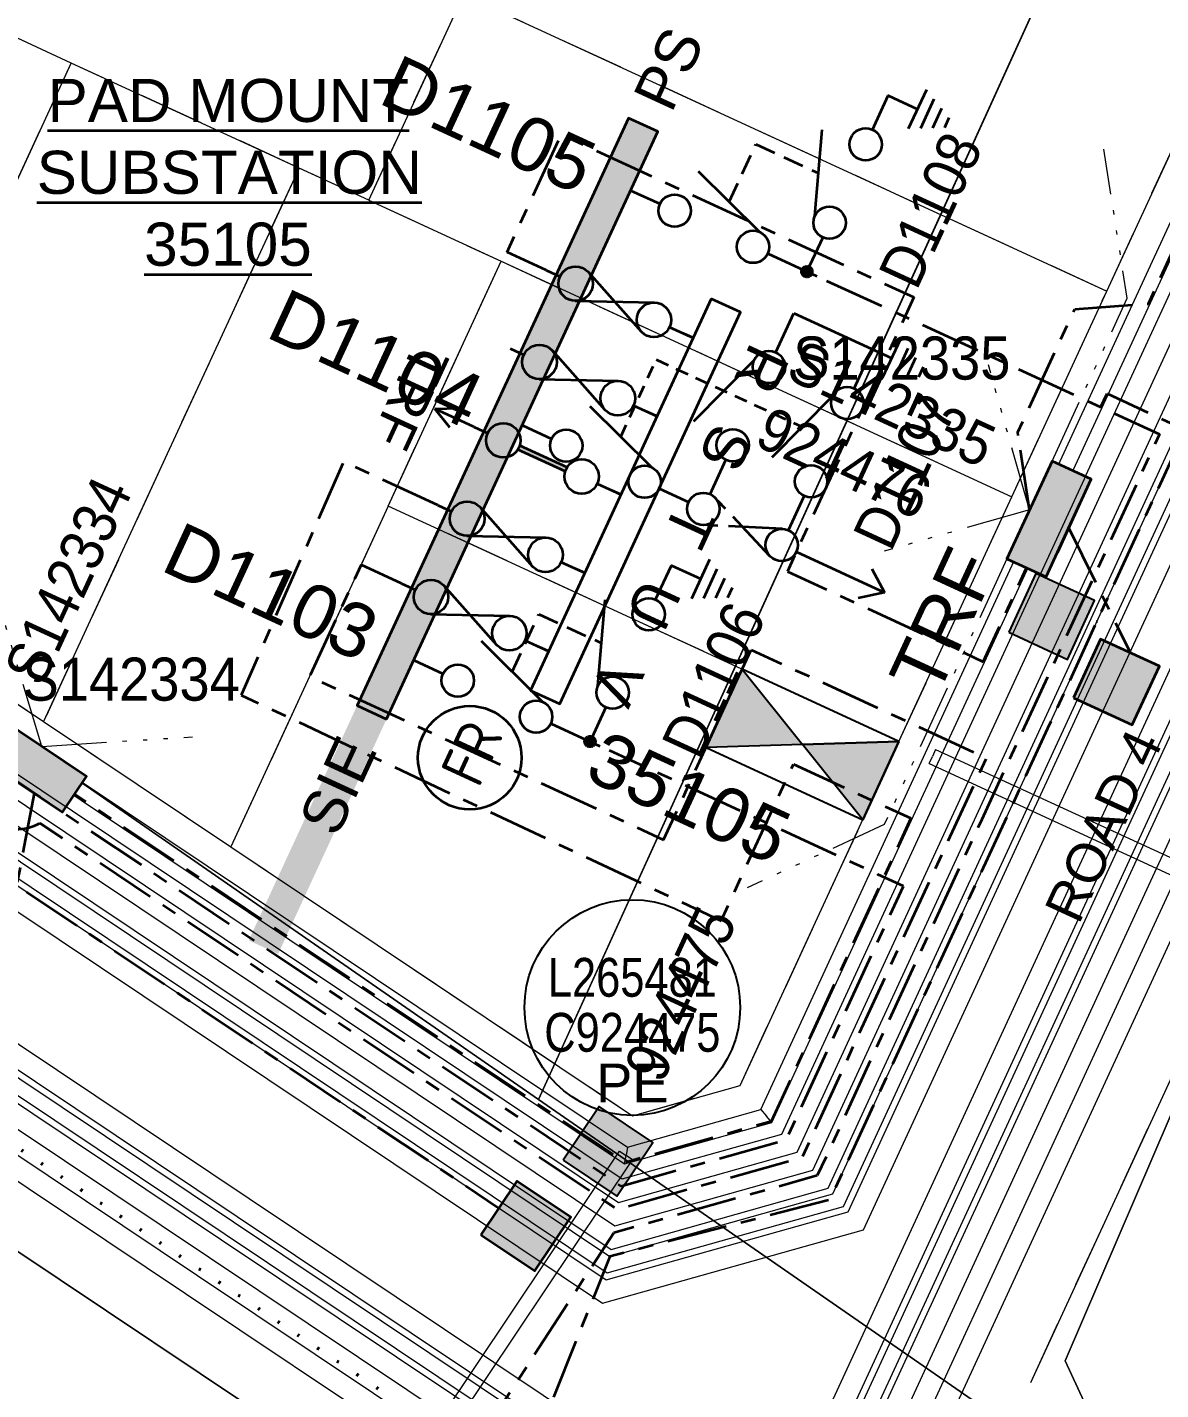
# Model space of a CAD drawing. Header units: metres. Extents: x 0 to 307451, y 0 to 6277344.
# Drawn here: x 305595.9 to 305648.4, y 6275012 to 6275075.2 of the extents above; entities that cross this region are included whole.
import ezdxf
from ezdxf import colors
from ezdxf.entities.mleader import LeaderData, LeaderLine
from ezdxf.enums import TextEntityAlignment as Align
from ezdxf.math import Vec2, Vec3

# ---------------------------------------------------------------- set-up
doc = ezdxf.new("R2010")
doc.units = ezdxf.units.M
for name, pattern in [('Cable Exist UG', [7, 4, -1, 1, -1]), ('Cable Remove', [1, 0, -1]), ('CENTERX2', [4, 2.5, -0.5, 0.5, -0.5]), ('Dash', [5, 3, -2]), ('DASHED', [19.05, 12.7, -6.35]), ('PHANTOMX2', [6.6, 3, -0.75, 0.2, -0.75, 0.2, -0.75, 0.2, -0.75])]:
    doc.linetypes.add(name, pattern=pattern)
doc.layers.get('0').update_dxf_attribs({"color": 6})
for name, color, linetype, lineweight in [('_User Miscellaneous1', 30, 'Continuous', 13), ('_User Miscellaneous2', 31, 'Continuous', 13), ('_User_HV_Exist', 1, 'Continuous', 35), ('_User_LV_Exist', 5, 'Continuous', 35), ('_User_SL_Exist', 4, 'Continuous', 35), ('Cadastre Developer_SP_NEW', 92, 'Continuous', 15), ('Cadastre Land Parcels_SP_EXT', 118, 'Continuous', 15), ('Cadastre Roads_SP_EXT', 218, 'Continuous', 15)]:
    doc.layers.add(name, color=color, linetype=linetype, lineweight=lineweight)
doc.layers.add('_User Miscellaneous10', color=252, linetype='Continuous', lineweight=13, plot=False, transparency=0.75)
for name, color, linetype in [('Equip_SP_SL_EXT', 7, 'Continuous'), ('Equip_SP_SL_NEW', 2, 'Continuous'), ('Notes_SL_MISC', 4, 'Continuous'), ('Sub_SP_EXT', 7, 'Continuous'), ('SupportsUG_SP_LV_EXT', 7, 'Continuous')]:
    doc.layers.add(name, color=color, linetype=linetype)
doc.styles.add('ARIAL', font='arial.ttf', dxfattribs={"height": 2})
doc.styles.add('iecISOCP', font='isocp.shx')
doc.styles.add('ieISOCP', font='arial.ttf', dxfattribs={"height": 1.5})
doc.styles.get("Standard").update_dxf_attribs({"font": 'arial.ttf'})
doc.styles.add('SWG_LABEL', font='arial.ttf')
doc.styles.add('SWITCH_LABEL', font='arial.ttf', dxfattribs={"height": 2})
doc.linetypes.add('IE Trench HV', pattern='A,4,-0.4,["/",Standard,S=2,R=0,X=0.25,Y=-1],-1.6', length=6)

# ---------------------------------------------------------------- blocks, each defined once
blk = doc.blocks.new('*U231')
at = {"width": 0.9}
blk.add_attdef('ASSET_NUM', text='', height=2, dxfattribs=at).set_placement((4, 2), align=Align.MIDDLE_LEFT)
for tag, p, flags in [('SUBURB', (-2, 0), 1), ('STREETNAME', (-1.8, 0), 9), ('PARENT', (-1.6, 0), 9), ('NOTES', (-1.4, 0), 9), ('LOCATION', (-1.2, 0), 9), ('LEGEND', (-1, 0), 9), ('USAGE', (-0.8, 0), 9), ('SUPPORT_TYPE', (-0.6, 0), 9), ('STATE', (-0.4, 0), 9), ('OWNED_BY', (-0.2, 0), 9)]:
    blk.add_attdef(tag, p, '', height=0.2, rotation=270, dxfattribs=dict(flags=flags))
blk.add_wipeout([(1, 2.5), (1, -2.5), (-1, -2.5), (-1, 2.5)])
at = {"layer": 'SupportsUG_SP_LV_EXT'}
h = blk.add_hatch(color=256, dxfattribs=at)
h.dxf.hatch_style = 1
h.paths.add_polyline_path([(-1, 2.5), (-1, -1.25), (-1, 1.25), (-1, -2.5), (1, -2.5), (1, 2.5)])
blk.add_lwpolyline([(-1, 2.5), (-1, -1.25), (-1, 1.25), (-1, -2.5), (1, -2.5), (1, 2.5)], close=True)
blk = doc.blocks.new('*U225')
at = {"width": 0.9}
blk.add_attdef('ASSET_NUM', text='', height=2, dxfattribs=at).set_placement((4, 2), align=Align.MIDDLE_LEFT)
for tag, p, flags in [('SUBURB', (-2, 0), 1), ('STREETNAME', (-1.8, 0), 9), ('PARENT', (-1.6, 0), 9), ('NOTES', (-1.4, 0), 9), ('LOCATION', (-1.2, 0), 9), ('LEGEND', (-1, 0), 9), ('USAGE', (-0.8, 0), 9), ('SUPPORT_TYPE', (-0.6, 0), 9), ('STATE', (-0.4, 0), 9), ('OWNED_BY', (-0.2, 0), 9)]:
    blk.add_attdef(tag, p, '', height=0.2, rotation=270, dxfattribs=dict(flags=flags))
blk.add_wipeout([(2.312, -1.381), (-2.626, -0.595), (-2.312, 1.381), (2.626, 0.595)])
at = {"layer": 'SupportsUG_SP_LV_EXT'}
h = blk.add_hatch(color=256, dxfattribs=at)
h.dxf.hatch_style = 1
h.paths.add_polyline_path([(2.626, 0.595), (-1.077, 1.184), (1.392, 0.791), (-2.312, 1.381), (-2.626, -0.595), (2.312, -1.381)])
blk.add_lwpolyline([(2.626, 0.595), (-1.077, 1.184), (1.392, 0.791), (-2.312, 1.381), (-2.626, -0.595), (2.312, -1.381)], close=True)
blk = doc.blocks.new('*U239')
at = {"layer": 'Equip_SP_SL_EXT'}
h = blk.add_hatch(color=256, dxfattribs=at)
h.dxf.hatch_style = 1
h.paths.add_polyline_path([(-1.5, 1.5), (-1.5, -1.5), (1.5, -1.5), (1.5, 1.5)])
blk.add_lwpolyline([(-1.5, 1.5), (-1.5, -1.5), (1.5, -1.5), (1.5, 1.5)], close=True)
at = {"width": 0.9, "flags": 8}
blk.add_attdef('ASSET_NUM', text='', height=2, dxfattribs=at).set_placement((4, 2), align=Align.MIDDLE_LEFT)
at = {"flags": 1}
blk.add_attdef('Z', (-2.351, -1.813), '', height=0.2, rotation=270, dxfattribs=at)
at = {"flags": 9}
for tag, p in [('NOTES', (-2, -1.813)), ('SUBURB', (-1.8, -1.813)), ('STREETNAME', (-1.6, -1.813)), ('LOCATION', (-1.4, -1.813)), ('LEGEND', (-1.2, -1.813)), ('USAGE', (-1, -1.813)), ('STATE', (-0.8, -1.813)), ('OWNED_BY', (-0.6, -1.813)), ('COLUMN_TYPE', (-0.4, -1.813)), ('STREET_CODE', (-0.2, -1.813)), ('STRUCTURE_PLANT_NUMBER', (0.031, -1.813))]:
    blk.add_attdef(tag, text='', height=0.2, rotation=270, dxfattribs=at).set_placement(p, align=Align.MIDDLE_LEFT)
blk = doc.blocks.new('*U235')
at = {"layer": 'Equip_SP_SL_EXT'}
h = blk.add_hatch(color=256, dxfattribs=at)
h.dxf.hatch_style = 1
h.paths.add_polyline_path([(-1.246, 1.717), (-1.717, -1.246), (1.246, -1.717), (1.717, 1.246)])
blk.add_lwpolyline([(-1.246, 1.717), (-1.717, -1.246), (1.246, -1.717), (1.717, 1.246)], close=True)
at = {"width": 0.9, "flags": 8}
blk.add_attdef('ASSET_NUM', text='', height=2, dxfattribs=at).set_placement((4, 2), align=Align.MIDDLE_LEFT)
at = {"flags": 1}
blk.add_attdef('Z', (-2.351, -1.813), '', height=0.2, rotation=270, dxfattribs=at)
at = {"flags": 9}
for tag, p in [('NOTES', (-2, -1.813)), ('SUBURB', (-1.8, -1.813)), ('STREETNAME', (-1.6, -1.813)), ('LOCATION', (-1.4, -1.813)), ('LEGEND', (-1.2, -1.813)), ('USAGE', (-1, -1.813)), ('STATE', (-0.8, -1.813)), ('OWNED_BY', (-0.6, -1.813)), ('COLUMN_TYPE', (-0.4, -1.813)), ('STREET_CODE', (-0.2, -1.813)), ('STRUCTURE_PLANT_NUMBER', (0.031, -1.813))]:
    blk.add_attdef(tag, text='', height=0.2, rotation=270, dxfattribs=at).set_placement(p, align=Align.MIDDLE_LEFT)
blk = doc.blocks.new('SUB_PADMOUNT_EXT')
at = {"ltscale": 10}
h = blk.add_hatch(color=256, dxfattribs=at)
h.dxf.hatch_style = 1
h.paths.add_polyline_path([(4, -2), (0, 0), (4, 2)])
h.paths.add_polyline_path([(-4, -2), (-4, 2), (0, 0)])
blk.add_line((4, 2), (-4, -2))
blk.add_lwpolyline([(-4, -2), (4, -2), (4, 2), (-4, 2)], close=True)
at = {"ltscale": 10, "flags": 128}
for points in [[(-4, -2), (-4, 2), (0, 0)], [(4, -2), (0, 0), (4, 2)]]:
    blk.add_lwpolyline(points, close=True, dxfattribs=at)
at = {"flags": 8}
blk.add_attdef('ASSET_NUM', text='', height=2.5, dxfattribs=at).set_placement((0, 5), align=Align.MIDDLE_CENTER)
for tag, flags, p in [('STREET_CODE', 9, (1.5, 0)), ('OPERATING_VOLTAGE', 9, (1.5, -0.4)), ('ORIENTATION', 9, (1.5, -0.6)), ('NO_PHASES', 9, (1.5, -0.2)), ('OWNED_BY', 9, (1.5, -0.8)), ('OPERATED_BY', 9, (1.5, -1)), ('MAINTAINED_BY', 9, (1.5, -1.2)), ('SECONDARY_VOLTAGE', 9, (1.5, -1.6)), ('STATE', 9, (1.5, -1.8)), ('CONSTRUCTED_VOLTAGE', 9, (1.5, -1.4)), ('SUBSTATION_TYPE', 9, (1.5, -2.2)), ('USAGE', 9, (1.5, -2.4)), ('PARENT', 9, (1.5, -2)), ('LEGEND', 9, (1.5, -2.6)), ('SUBURB', 9, (1.5, -2.8)), ('STREETNAME', 9, (1.5, -3)), ('LOCATION', 9, (1.5, -3.2)), ('Z', 1, (1.5, -3.6)), ('NOTES', 9, (1.5, -3.4))]:
    blk.add_attdef(tag, text='', height=0.2, dxfattribs=dict(flags=flags)).set_placement(p, align=Align.MIDDLE_LEFT)
blk = doc.blocks.new('SWG_FUSE_NEW')
at = {"linetype": 'CENTERX2'}
for p, q in [((1.031, 0.695), (4.469, -0.695)), ((1.031, -0.695), (4.469, 0.695))]:
    blk.add_line(p, q, dxfattribs=at)
for centre in [(0.75, 0), (4.75, 0)]:
    blk.add_circle(centre, 0.75)
blk = doc.blocks.new('*U257')
at = {"layer": '_User_HV_Exist', "linetype": 'Dash', "ltscale": 0.2}
for p, q in [((4.371, 1.434), (4.371, 5.371)), ((4.371, 5.371), (11.75, 5.371))]:
    blk.add_line(p, q, dxfattribs=at)
at = {"layer": '_User_HV_Exist'}
for p, q in [((6.25, 0.75), (2.491, 2.118)), ((17.5, 0.75), (18.5, 0)), ((0, 0), (1.5, 0)), ((7, 0), (8.5, 0)), ((14, 0), (18.5, 0)), ((18.5, 0), (17.5, -0.75))]:
    blk.add_line(p, q, dxfattribs=at)
for centre in [(2.25, 0), (6.25, 0)]:
    blk.add_circle(centre, 0.75, dxfattribs=at)
at = {"layer": '_User_HV_Exist', "linetype": 'CENTERX2', "rotation": 180}
blk.add_blockref('SWG_FUSE_NEW', (14, 0), dxfattribs=at)
at = {"layer": '_User_HV_Exist'}
blk.add_text('TRF', height=2.5, rotation=89.98256, dxfattribs=at).set_placement((21.515, -0.055), align=Align.MIDDLE_CENTER)
blk = doc.blocks.new('FAULT_INDIC_SE')
blk.add_circle((0, 0), 2.4)
at = {"insert": (-1.152, 1.002), "char_height": 2, "width": 2.70423, "attachment_point": 1, "style": 'iecISOCP'}
blk.add_mtext('FR', dxfattribs=at)
blk = doc.blocks.new('SWG_SIE_TRS_ES_NEW_1')
for p, q in [((7.25, 4.75), (3.491, 6.118)), ((8, 4), (10, 4)), ((10, 4), (10, -1)), ((7.25, 0.75), (3.491, 2.118)), ((8, 0), (10, 0)), ((9, -1), (11, -1)), ((9.25, -1.5), (10.75, -1.5)), ((9.5, -2), (10.5, -2)), ((9.75, -2.5), (10.25, -2.5))]:
    blk.add_line(p, q)
at = {"linetype": 'CENTERX2'}
for p, q in [((0.75, 4), (2.5, 4)), ((0.75, 0), (2.5, 0))]:
    blk.add_line(p, q, dxfattribs=at)
for centre in [(3.25, 4), (7.25, 4), (3.25, 0), (7.25, 0)]:
    blk.add_circle(centre, 0.75)
at = {"flags": 1}
blk.add_attdef('Z', (7.141, 3.512), '', height=0.2, dxfattribs=at)
at = {"style": 'SWITCH_LABEL', "flags": 9}
blk.add_attdef('STREET_CODE', text='', height=0.2, dxfattribs=at).set_placement((7.141, 3.312), align=Align.MIDDLE_LEFT)
at = {"flags": 9}
for tag, p in [('ORIENTATION', (7.141, 3.112)), ('SUBURB', (7.141, 2.512)), ('USAGE', (7.141, 2.712)), ('PARENT', (7.141, 2.912)), ('STREETNAME', (7.141, 2.312)), ('LOCATION', (7.141, 2.112)), ('NOTES', (7.141, 1.912)), ('OPERATED_BY', (7.128, 1.466)), ('OWNED_BY', (7.135, 1.689)), ('MAINTAINED_BY', (7.127, 1.259))]:
    blk.add_attdef(tag, text='', height=0.2, dxfattribs=at).set_placement(p, align=Align.MIDDLE_LEFT)
at = {"style": 'SWG_LABEL', "width": 0.9, "flags": 8}
blk.add_attdef('ASSET_NUM', text='', height=2, dxfattribs=at).set_placement((6.5, -3.75), align=Align.MIDDLE_CENTER)
blk = doc.blocks.new('SWG_SIE_ES_NEW')
for p, q in [((2.5, 0.75), (6.259, 2.118)), ((8, -1.5), (10, -1.5)), ((8.25, -2), (9.75, -2)), ((8.5, -2.5), (9.5, -2.5)), ((8.75, -3), (9.25, -3))]:
    blk.add_line(p, q)
blk.add_lwpolyline([(1.75, 0), (0, 0)])
at = {"flags": 128}
blk.add_lwpolyline([(7.25, 0), (9, 0), (9, -1.5)], dxfattribs=at)
for centre in [(2.5, 0), (6.5, 0)]:
    blk.add_circle(centre, 0.75)
at = {"flags": 1}
blk.add_attdef('Z', (0.121, -0.013), '', height=0.2, dxfattribs=at)
at = {"style": 'SWITCH_LABEL', "flags": 9}
blk.add_attdef('STREET_CODE', text='', height=0.2, dxfattribs=at).set_placement((0.121, -0.213), align=Align.MIDDLE_LEFT)
at = {"flags": 9}
for tag, p in [('ORIENTATION', (0.121, -0.413)), ('PARENT', (0.121, -0.613)), ('SUBURB', (0.121, -1.013)), ('STREETNAME', (0.121, -1.213)), ('USAGE', (0.121, -0.813)), ('OWNED_BY', (0.11, -1.824)), ('LOCATION', (0.121, -1.413)), ('NOTES', (0.121, -1.613)), ('OPERATED_BY', (0.103, -2.047)), ('MAINTAINED_BY', (0.102, -2.253))]:
    blk.add_attdef(tag, text='', height=0.2, dxfattribs=at).set_placement(p, align=Align.MIDDLE_LEFT)
at = {"style": 'ARIAL', "width": 0.9, "flags": 8}
blk.add_attdef('ASSET_NUM', text='', height=2, dxfattribs=at).set_placement((5.75, -4.5), align=Align.MIDDLE_CENTER)
blk = doc.blocks.new('SWG_SIE_SU_NEW')
at = {"linetype": 'CENTERX2'}
h = blk.add_hatch(color=256, dxfattribs=at)
h.dxf.hatch_style = 1
edge = h.paths.add_edge_path()
edge.add_arc((9, 0), 0.25, 0, 360)
at = {"linetype": 'Continuous'}
blk.add_line((6.25, 0.75), (2.491, 2.118), dxfattribs=at)
at = {"linetype": 'CENTERX2'}
for p, q in [((0, 0), (1.5, 0)), ((7, 0), (10, 0))]:
    blk.add_line(p, q, dxfattribs=at)
at = {"linetype": 'DASHED', "ltscale": 0.075}
blk.add_lwpolyline([(4.371, 1.434), (4.371, 4.371), (7.566, 4.371)], dxfattribs=at)
for centre in [(2.25, 0), (6.25, 0)]:
    blk.add_circle(centre, 0.75)
at = {"linetype": 'CENTERX2'}
blk.add_circle((9, 0), 0.25, dxfattribs=at)
at = {"flags": 8}
blk.add_attdef('ASSET_NUM', text='', height=2, rotation=180, dxfattribs=at).set_placement((-3, 0.012), align=Align.MIDDLE_LEFT)
at = {"flags": 1}
blk.add_attdef('Z', (0, 0), '', height=0.2, dxfattribs=at)
at = {"style": 'SWITCH_LABEL', "flags": 9}
blk.add_attdef('STREET_CODE', text='', height=0.2, dxfattribs=at).set_placement((0, 0), align=Align.MIDDLE_LEFT)
at = {"flags": 9}
for tag, p in [('ORIENTATION', (0, -0.2)), ('USAGE', (0, -0.6)), ('PARENT', (0, -0.4)), ('SUBURB', (0, -0.8)), ('STREETNAME', (0, -1)), ('LOCATION', (0, -1.2)), ('OPERATED_BY', (-0.009, -1.841)), ('OWNED_BY', (-0.003, -1.619)), ('NOTES', (0, -1.4)), ('MAINTAINED_BY', (-0.011, -2.048))]:
    blk.add_attdef(tag, text='', height=0.2, dxfattribs=at).set_placement(p, align=Align.MIDDLE_LEFT)
blk = doc.blocks.new('*U274')
at = {"layer": '_User_LV_Exist'}
blk.add_line((7.5, 0), (6.8, 0), dxfattribs=at)
at = {"layer": '_User_LV_Exist', "flags": 128}
for points in [[(5.68, -0.733), (2.317, 0.735)], [(5.68, 0.733), (2.317, -0.735)]]:
    blk.add_lwpolyline(points, dxfattribs=at)
at = {"layer": '_User_LV_Exist'}
blk.add_lwpolyline([(1.2, 0), (0, 0)], dxfattribs=at)
for centre in [(2, 0), (6, 0)]:
    blk.add_circle(centre, 0.8, dxfattribs=at)
blk = doc.blocks.new('*U272')
at = {"layer": '_User_LV_Exist'}
h = blk.add_hatch(color=256, dxfattribs=at)
h.dxf.hatch_style = 1
h.set_gradient(color1=(0, 0, 255), color2=(0, 0, 255), tint=1)
h.paths.add_polyline_path([(5.206, -0.1, -0.031342), (5.2, 0, -0.031342), (5.206, 0.1), (2.794, 0.1, -0.031342), (2.8, 0, -0.031342), (2.794, -0.1)])
for p, q in [((2.775, 0.1), (5.225, 0.1)), ((7.5, 0), (6.8, 0)), ((7.5, 0), (9.5, 0)), ((8.5, 0.5), (9.5, 0)), ((9.5, 0), (8.5, -0.5)), ((2.775, -0.1), (5.225, -0.1))]:
    blk.add_line(p, q, dxfattribs=at)
blk.add_lwpolyline([(1.2, 0), (0, 0)], dxfattribs=at)
for centre in [(2, 0), (6, 0)]:
    blk.add_circle(centre, 0.8, dxfattribs=at)
at = {"layer": '_User_LV_Exist', "insert": (10.75, 0), "char_height": 1.8, "attachment_point": 5, "rotation": 90}
blk.add_mtext('TRF', dxfattribs=at)
blk = doc.blocks.new('*U275')
at = {"layer": '_User_LV_Exist'}
for p, q in [((2, 0), (2, -0.5)), ((6, 0), (6, -0.5)), ((10, 0), (10, -0.5)), ((14, 0), (14, -0.5)), ((18, 0), (18, -0.5))]:
    blk.add_line(p, q, dxfattribs=at)
blk.add_lwpolyline([(0, 0), (20, 0), (20, 1.5), (0, 1.5)], close=True, dxfattribs=at)
at = {"layer": '_User_LV_Exist', "rotation": 270}
for name, p in [('*U274', (2, 0)), ('*U274', (6, 0)), ('*U272', (10, 0)), ('*U274', (14, 0)), ('*U274', (18, 0))]:
    blk.add_blockref(name, p, dxfattribs=at)
at = {"layer": '_User_LV_Exist', "char_height": 2, "attachment_point": 5, "style": 'ARIAL'}
for s, insert in [('R', (2, 3.5)), ('S', (6, 3.5)), ('T', (10, 3.5)), ('U', (14, 3.5)), ('V', (18, 3.5))]:
    blk.add_mtext(s, dxfattribs=dict(at, insert=insert))
blk = doc.blocks.new('*U200')
at = {"ltscale": 0.1}
blk.add_circle((0, 0), 5, dxfattribs=at)
at = {"insert": (0, -2.6), "char_height": 1.8, "attachment_point": 2}
blk.add_mtext('PE', dxfattribs=at)
at = {"width": 0.8}
blk.add_attdef('SNUMBER', text='', height=1.8, dxfattribs=at).set_placement((0, 0.5), align=Align.CENTER)
at = {"flags": 1}
blk.add_attdef('Z', (0, 0), '', height=0.2, dxfattribs=at)
at = {"width": 0.8}
blk.add_attdef('CNUMBER', text='', height=1.8, dxfattribs=at).set_placement((0, -0.25), align=Align.TOP_CENTER)

msp = doc.modelspace()

# ---------------------------------------------------------------- hatches: boundary and pattern name
at = {"layer": '_User_HV_Exist'}
h = msp.add_hatch(color=1, dxfattribs=at)
h.dxf.hatch_style = 1
h.paths.add_polyline_path([(305607.5215, 6275032.1855), (305625.1171, 6275070.322), (305623.7551, 6275070.9504), (305606.1595, 6275032.8139)])

# ---------------------------------------------------------------- linework, layer by layer
at = {"layer": '_User Miscellaneous1'}
for p, q in [((305629.8978, 6275024.9693), (305665.6422, 6275102.4584)), ((305630.4125, 6275024.3661), (305666.296, 6275102.1568)), ((305578.3925, 6275053.5721), (305623.7087, 6275023.2279)), ((305578.1395, 6275052.875), (305623.5841, 6275022.4448)), ((305637.999, 6275041.6722), (305637.8482, 6275041.3453)), ((305637.999, 6275041.6722), (305651.2565, 6275035.5568)), ((305637.6974, 6275041.0184), (305637.8482, 6275041.3453)), ((305637.6974, 6275041.0184), (305650.9549, 6275034.903)), ((305623.5841, 6275022.4448), (305630.4125, 6275024.3661)), ((305623.7087, 6275023.2279), (305629.8978, 6275024.9693)), ((305629.8978, 6275024.9693), (305630.1551, 6275024.6677)), ((305630.4125, 6275024.3661), (305630.1551, 6275024.6677)), ((305623.7087, 6275023.2279), (305623.6464, 6275022.8363)), ((305613.5132, 6275008.3428), (305623.3472, 6275023.0366)), ((305614.1115, 6275007.9424), (305623.9456, 6275022.6361)), ((305623.3472, 6275023.0366), (305623.6464, 6275022.8363)), ((305623.5841, 6275022.4448), (305623.6464, 6275022.8363)), ((305623.9456, 6275022.6361), (305623.6464, 6275022.8363))]:
    msp.add_line(p, q, dxfattribs=at)
at = {"layer": '_User Miscellaneous10', "color": 2, "linetype": 'PHANTOMX2', "flags": 128}
for points in [[(305643.397, 6275055.0454), (305646.8779, 6275062.5916), (305645.8, 6275069.5081)], [(305642.3498, 6275052.7753), (305640.4428, 6275059.5105)], [(305642.3498, 6275052.7753), (305635.6146, 6275050.8682)], [(305641.3026, 6275050.5052), (305635.6193, 6275038.1845), (305629.2627, 6275035.2531)], [(305596.5678, 6275041.8109), (305594.5507, 6275048.514)], [(305596.5678, 6275041.8109), (305603.5537, 6275042.2554)]]:
    msp.add_lwpolyline(points, dxfattribs=at)
at = {"layer": '_User Miscellaneous10', "linetype": 'Cable Remove', "lineweight": 50}
msp.add_lwpolyline([(305266.2484, 6275019.0987), (305334.439, 6275047.915), (305365.436, 6275061.072), (305572.767, 6275038.388), (305628.245, 6275001.259)], dxfattribs=at)
at = {"layer": '_User_HV_Exist'}
msp.add_lwpolyline([(305612.5488, 6275043.0816), (305625.1171, 6275070.322), (305623.7551, 6275070.9504), (305611.1868, 6275043.71)], close=True, dxfattribs=at)
at = {"layer": '_User_SL_Exist', "color": 4, "linetype": 'Cable Exist UG', "ltscale": 0.7, "flags": 128}
msp.add_lwpolyline([(305646.4773, 6275047.2407), (305647.0081, 6275046.1621)], dxfattribs=at)
at = {"layer": 'Cadastre Developer_SP_NEW', "linetype": 'Dash', "transparency": 33554534}
for p, q in [((305642.4093, 6275012.3185), (305685.7452, 6275106.2651)), ((305597.9311, 6275073.5044), (305581.9166, 6275080.8932)), ((305611.7239, 6275067.1406), (305616.122, 6275076.6751)), ((305616.122, 6275076.6751), (305645.9293, 6275062.9225)), ((305645.9293, 6275062.9225), (305651.1651, 6275074.2731)), ((305586.864, 6275049.5121), (305597.9311, 6275073.5044)), ((305608.4938, 6275068.6309), (305597.9311, 6275073.5044)), ((305608.4938, 6275068.6309), (305596.6515, 6275042.9584)), ((305611.7239, 6275067.1406), (305608.4938, 6275068.6309)), ((305611.7239, 6275067.1406), (305617.8602, 6275064.3094)), ((305612.6244, 6275052.9588), (305617.8602, 6275064.3094)), ((305617.8602, 6275064.3094), (305641.5312, 6275053.388)), ((305641.5312, 6275053.388), (305645.9293, 6275062.9225)), ((305612.6244, 6275052.9588), (305605.3305, 6275037.1468)), ((305636.2953, 6275042.0374), (305612.6244, 6275052.9588)), ((305636.2953, 6275042.0374), (305641.5312, 6275053.388)), ((305586.864, 6275049.5121), (305596.6515, 6275042.9584)), ((305596.6515, 6275042.9584), (305605.3305, 6275037.1468)), ((305628.9399, 6275026.0918), (305636.2953, 6275042.0374)), ((305605.3305, 6275037.1468), (305623.9408, 6275024.6852)), ((305623.9408, 6275024.6852), (305628.9399, 6275026.0918))]:
    msp.add_line(p, q, dxfattribs=at)
at = {"layer": 'Cadastre Developer_SP_NEW', "linetype": 'Continuous'}
msp.add_lwpolyline([(305704.936, 6274969.41), (305632.11, 6274993.851), (305571.357, 6275034.511), (305551.627, 6275036.67), (305488.611, 6274900.197), (305613.983, 6274841.403), (305639.456, 6274829.457), (305704.936, 6274969.41)], close=True, dxfattribs=at)
at = {"layer": 'Cadastre Land Parcels_SP_EXT', "linetype": 'Continuous'}
for points in [[(305650.7, 6275093.908), (305635.511, 6275101.328), (305379.528, 6275226.405), (305313.337, 6275082.977), (305578.448, 6275053.973), (305619.597, 6275025.44), (305636.269, 6275062.148), (305650.7, 6275093.908)], [(305849.9834, 6275031.1991), (305818.7522, 6275128.6687), (305681.3236, 6275100.242), (305643.9969, 6275013.3113), (305646.2648, 6275008.4403), (305720.4263, 6274983.9401), (305849.9834, 6275031.1991)], [(305643.9969, 6275013.3113), (305681.3236, 6275100.242), (305650.6996, 6275093.9077), (305636.2693, 6275062.1475), (305619.5971, 6275025.4399), (305637.2155, 6275013.2245), (305642.1576, 6275009.7971), (305642.4045, 6275009.7156), (305646.2648, 6275008.4403), (305643.9969, 6275013.3113)], [(305704.936, 6274969.41), (305632.11, 6274993.851), (305571.357, 6275034.511), (305551.627, 6275036.67), (305488.611, 6274900.197), (305613.983, 6274841.403), (305639.456, 6274829.457), (305704.936, 6274969.41)]]:
    msp.add_lwpolyline(points, close=True, dxfattribs=at)
at = {"layer": 'Cadastre Roads_SP_EXT', "linetype": 'Continuous'}
msp.add_lwpolyline([(305619.597, 6275025.44), (305578.448, 6275053.973), (305313.337, 6275082.977), (305305.026, 6275064.965), (305285.579, 6275022.823), (305366.039, 6275056.974), (305551.627, 6275036.67), (305571.357, 6275034.511), (305632.11, 6274993.851), (305704.936, 6274969.41), (305800.734, 6274936.864), (305857.017, 6274917.742), (305857.639, 6274917.558), (306090.374, 6275032.224), (306090.042, 6275043.729), (306089.713, 6275055.063), (305857.774, 6274938.619), (305720.426, 6274983.94), (305642.158, 6275009.797), (305637.216, 6275013.224), (305619.597, 6275025.44)], close=True, dxfattribs=at)

# ---------------------------------------------------------------- block references
at = {"layer": '_User_HV_Exist', "linetype": 'CENTERX2'}
ref = msp.add_blockref('SWG_SIE_SU_NEW', (305623.8603, 6275067.5979), dxfattribs=dict(at, rotation=335.2321440047967))
ref.add_attrib('ASSET_NUM', 'D1105', dxfattribs={"layer": '0', "height": 2.5, "rotation": 335.232144, "style": 'SWG_LABEL'}).set_placement((305612.611, 6275072.8138), align=Align.MIDDLE_LEFT)
ref = msp.add_blockref('SWG_SIE_ES_NEW', (305632.0324, 6275063.8275), dxfattribs=dict(at, rotation=65.23214400479671))
ref.add_attrib('ASSET_NUM', 'D1108', dxfattribs={"layer": '0', "height": 2, "rotation": 65.232144, "style": 'ARIAL', "width": 0.9}).set_placement((305637.7592, 6275066.6918), align=Align.MIDDLE_CENTER)
ref = msp.add_blockref('SWG_SIE_SU_NEW', (305613.8057, 6275045.8056), dxfattribs=dict(at, rotation=335.2321440047967))
ref.add_attrib('ASSET_NUM', 'D1103', dxfattribs={"layer": '0', "height": 2.5, "rotation": 335.232144, "style": 'SWG_LABEL'}).set_placement((305602.5199, 6275051.1427), align=Align.MIDDLE_LEFT)
ref = msp.add_blockref('SWG_SIE_ES_NEW', (305621.9778, 6275042.0352), dxfattribs=dict(at, rotation=65.23214400479671))
ref.add_attrib('ASSET_NUM', 'D1106', dxfattribs={"layer": '0', "height": 2, "rotation": 65.232144, "style": 'ARIAL', "width": 0.9}).set_placement((305627.7045, 6275044.8995), align=Align.MIDDLE_CENTER)
at = {"layer": '_User_HV_Exist', "linetype": 'CENTERX2', "rotation": 65.23214400479671}
msp.add_blockref('FAULT_INDIC_SE', (305616.4032, 6275041.2863), dxfattribs=at)
at = {"layer": 'Equip_SP_SL_NEW'}
ref = msp.add_blockref('*U235', (305622.8084, 6275023.0364), dxfattribs=dict(at, rotation=65.23214400591215))
ref.add_attrib('ASSET_NUM', '924475', dxfattribs={"layer": '0', "height": 2, "rotation": 65.236944, "width": 0.9}).set_placement((305624.4064, 6275026.5294), align=Align.MIDDLE_LEFT)
at = {"layer": 'Notes_SL_MISC', "linetype": 'ByBlock', "lineweight": -2}
msp.add_blockref('*U200', (305623.9398, 6275029.7007), dxfattribs=at).add_auto_attribs({'SNUMBER': 'L265481', 'CNUMBER': 'C924475'})
at = {"layer": 'Sub_SP_EXT', "linetype": 'Cable Exist UG'}
ref = msp.add_blockref('SUB_PADMOUNT_EXT', (305631.8254, 6275041.8971), dxfattribs=dict(at, rotation=335.2321440091487))
ref.add_attrib('ASSET_NUM', '35105', dxfattribs={"layer": '0', "height": 2.5, "rotation": 335.232144}).set_placement((305622.1691, 6275041.4808), align=Align.MIDDLE_LEFT)

# ---------------------------------------------------------------- texts
at = {"layer": '_User_HV_Exist'}
msp.add_text('ROAD 4 ', height=1.8, rotation=65.236944, dxfattribs=at).set_placement((305646.7392, 6275038.0681), align=Align.CENTER)
at = {"layer": '_User_HV_Exist', "char_height": 2, "rotation": 65.232144}
for s, insert, attachment_point in [('PS', (305624.8551, 6275071.5442), 4), ('SIE', (305611.2394, 6275042.0338), 6)]:
    msp.add_mtext(s, dxfattribs=dict(at, insert=insert, attachment_point=attachment_point))
at = {"layer": '_User_LV_Exist', "color": 6, "linetype": 'IE Trench HV', "insert": (305593.9865, 6275072.7699), "char_height": 2, "width": 22.189354, "attachment_point": 1, "style": 'ieISOCP'}
msp.add_mtext('\\pi2.8484;{\\L\\C256;PAD MOUNT \\P\\pi2.3457;SUBSTATION \\P\\pi7.3246;35105}', dxfattribs=at)

# ---------------------------------------------------------------- next in the draw order: block references
at = {"layer": '_User Miscellaneous1'}
ref = msp.add_blockref('*U231', (305643.2578, 6275052.3564), dxfattribs=dict(at, rotation=155.2369444197723))
ref.add_attrib('ASSET_NUM', 'S142335', dxfattribs={"layer": '0', "height": 2, "rotation": 335.232144, "width": 0.9}).set_placement((305631.3972, 6275059.8216), align=Align.MIDDLE_LEFT)
ref = msp.add_blockref('*U225', (305596.0114, 6275040.98), dxfattribs=dict(at, rotation=155.2369444197723))
ref.add_attrib('ASSET_NUM', 'S142334', dxfattribs={"layer": '0', "height": 2, "rotation": 65.236944, "width": 0.9}).set_placement((305595.6767, 6275044.9302), align=Align.MIDDLE_LEFT)

# ---------------------------------------------------------------- next in the draw order: linework, layer by layer
at = {"layer": '_User_HV_Exist', "color": 1, "linetype": 'Cable Exist UG', "ltscale": 0.7, "flags": 128}
for points in [[(305382.026, 6275120.2552), (305397.4347, 6275113.1476), (305390.6483, 6275098.4389), (305405.175, 6275091.7365), (305398.5651, 6275077.4071), (305402.387, 6275070.6725), (305464.0989, 6275064.0913), (305471.4303, 6275068.2518), (305484.6347, 6275068.2284), (305488.4566, 6275061.4937), (305548.1027, 6275055.1329), (305555.4341, 6275059.2935), (305568.6384, 6275059.2699), (305572.4603, 6275052.5353), (305577.8092, 6275051.9649), (305623.4213, 6275021.4225), (305631.0845, 6275023.5787), (305636.5066, 6275035.3332), (305635.3261, 6275035.8777), (305635.3261, 6275035.8777), (305632.1548, 6275037.3406), (305622.8858, 6275041.6162)], [(305632.9404, 6275063.4085), (305632.9404, 6275063.4085), (305641.111, 6275059.6396), (305641.111, 6275059.6396), (305648.3755, 6275056.2886), (305640.1342, 6275038.4226), (305632.5142, 6275021.9033), (305623.075, 6275019.2474), (305623.075, 6275019.2474), (305615.9496, 6275008.2765), (305615.9496, 6275008.2765), (305615.9496, 6275008.2765), (305622.4493, 6275003.9265), (305622.9758, 6275001.1675), (305626.336, 6274998.9186)]]:
    msp.add_lwpolyline(points, dxfattribs=at)
at = {"layer": '_User_LV_Exist', "linetype": 'Cable Exist UG', "ltscale": 0.7, "flags": 128}
for points in [[(305642.3498, 6275052.7753), (305641.8089, 6275056.3774), (305644.4428, 6275062.0875), (305647.8637, 6275062.3412), (305657.145, 6275082.4619)], [(305619.9476, 6275063.8955), (305618.1315, 6275064.7332), (305620.6447, 6275070.1815), (305636.9896, 6275062.642), (305631.1255, 6275049.9293), (305640.2061, 6275045.7406), (305642.2107, 6275050.0863)], [(305645.6442, 6275057.5296), (305645.9454, 6275058.1828), (305649.565, 6275056.4799), (305645.4689, 6275047.6001), (305645.4689, 6275047.6001), (305643.1835, 6275042.6457), (305633.0947, 6275020.7745), (305622.9019, 6275018.1599), (305617.9229, 6275005.7525), (305626.3757, 6275000.0954)], [(305614.9213, 6275052.9989), (305610.5546, 6275055.0132), (305605.8043, 6275044.1938), (305628.0559, 6275033.7251), (305631.4068, 6275040.9894), (305636.8551, 6275038.4763), (305630.3696, 6275024.4164), (305623.5945, 6275022.5101), (305598.0887, 6275039.589)]]:
    msp.add_lwpolyline(points, dxfattribs=at)
at = {"layer": '_User_LV_Exist', "color": 4, "linetype": 'Cable Exist UG', "ltscale": 0.7, "flags": 128}
msp.add_lwpolyline([(305613.2458, 6275049.3667), (305611.3671, 6275050.2333), (305608.9774, 6275045.0528), (305625.3849, 6275037.4843), (305629.4501, 6275046.2971), (305640.3467, 6275041.2707), (305631.7993, 6275022.741), (305623.2482, 6275020.335), (305596.4828, 6275038.2574)], dxfattribs=at)
at = {"layer": '_User_SL_Exist', "color": 4, "linetype": 'Cable Exist UG', "ltscale": 0.7, "flags": 128}
for points in [[(305644.1659, 6275051.9376), (305647.0081, 6275046.1621)], [(305596.2164, 6275039.6392), (305595.3995, 6275035.3723), (305617.7578, 6275020.401)]]:
    msp.add_lwpolyline(points, dxfattribs=at)
at = {"layer": '_User_SL_Exist', "color": 4, "ltscale": 0.7}
msp.add_arc((305595.4267, 6275040.1068), 2.1297, 172.659642, 299.727024, dxfattribs=at)

# ---------------------------------------------------------------- next in the draw order: block references
at = {"layer": '_User_HV_Exist'}
ref = msp.add_blockref('SWG_SIE_TRS_ES_NEW_1', (305630.8642, 6275051.1508), dxfattribs=dict(at, rotation=65.23214400479671))
ref.add_attrib('ASSET_NUM', 'D1107', dxfattribs={"layer": '0', "height": 2, "rotation": 65.232144, "style": 'SWG_LABEL', "width": 0.9}).set_placement((305636.5734, 6275054.5738), align=Align.MIDDLE_CENTER)
at = {"layer": '_User_HV_Exist', "linetype": 'CENTERX2'}
ref = msp.add_blockref('*U257', (305618.833, 6275056.7018), dxfattribs=dict(at, rotation=335.2321440047967))
ref.add_attrib('ASSET_NUM', 'D1104', dxfattribs={"layer": '0', "height": 2.5, "rotation": 335.232144, "style": 'SWG_LABEL'}).set_placement((305607.3923, 6275061.9671), align=Align.MIDDLE_LEFT)
at = {"layer": '_User_LV_Exist', "rotation": 245.237081499155}
msp.add_blockref('*U275', (305627.5957, 6275062.5701), dxfattribs=at)
at = {"layer": 'Equip_SP_SL_NEW'}
ref = msp.add_blockref('*U239', (305643.3758, 6275047.8374), dxfattribs=dict(at, rotation=65.23214400591215))
ref.add_attrib('ASSET_NUM', '924476', dxfattribs={"layer": '0', "height": 2, "rotation": 335.232144, "width": 0.9}).set_placement((305629.9488, 6275056.7194), align=Align.MIDDLE_LEFT)

# ---------------------------------------------------------------- next in the draw order: block references
at = {"layer": '_User_LV_Exist'}
ref = msp.add_blockref('*U231', (305643.2578, 6275052.3564), dxfattribs=dict(at, rotation=155.2369444197723))
ref.add_attrib('ASSET_NUM', 'S142335', dxfattribs={"layer": '0', "height": 2, "width": 0.9}).set_placement((305631.3972, 6275059.8216), align=Align.MIDDLE_LEFT)
ref = msp.add_blockref('*U225', (305596.0114, 6275040.98), dxfattribs=dict(at, rotation=155.2369444197723))
ref.add_attrib('ASSET_NUM', 'S142334', dxfattribs={"layer": '0', "height": 2, "width": 0.9}).set_placement((305595.6767, 6275044.9302), align=Align.MIDDLE_LEFT)

# ---------------------------------------------------------------- next in the draw order: linework, layer by layer
at = {"layer": 'Cadastre Developer_SP_NEW', "linetype": 'Continuous'}
msp.add_lwpolyline([(305849.9834, 6275031.1991), (305818.7522, 6275128.6687), (305681.3236, 6275100.242), (305643.9969, 6275013.3113), (305646.2648, 6275008.4403), (305720.4263, 6274983.9401), (305849.9834, 6275031.1991)], close=True, dxfattribs=at)

# ---------------------------------------------------------------- next in the draw order: leaders
at = {"layer": '_User Miscellaneous2'}
ml = msp.add_multileader_mtext('Standard', dxfattribs=at)
ml.set_content('STAGE 2 \\PTO BE CONSTRUCTED UNDER URS18515', color=256)
ml.set_leader_properties()
ml.build(insert=Vec2(0, 0))
ml.multileader.update_dxf_attribs({"leader_type": 2, "has_text_frame": 1, "text_left_attachment_type": 2, "text_right_attachment_type": 2, "dogleg_length": 0.01, "arrow_head_size": 2.5})
ctx = ml.context
ctx.base_point, ctx.char_height, ctx.arrow_head_size, ctx.landing_gap_size, ctx.plane_origin, ctx.plane_x_axis, ctx.plane_y_axis = Vec3(305859.1224, 6275116.2031), 1.8, 2.5, 1, Vec3(305633.6415, 6275131.253), Vec3(0.9080025, -0.4189647), Vec3(0.4189647, 0.9080025)
ctx.left_attachment, ctx.right_attachment, ctx.text_align_type = 2, 2, 1
notes = []
notes.append((ctx, [(0, (0, 0, 0), (0, 0), (1, 0), 1, [])]))
ctx.mtext.insert, ctx.mtext.text_direction, ctx.mtext.rotation, ctx.mtext.width, ctx.mtext.alignment, ctx.mtext.flow_direction = Vec3(305874.0978, 6275113.6566), Vec3(0.9080025, -0.4189647), 5.8508804, 27.498383, 2, 5
ctx.mtext.has_bg_fill, ctx.mtext.bg_color, ctx.mtext.bg_scale_factor, ctx.mtext.bg_transparency, ctx.mtext.use_window_bg_color = 1, -1027028792, 1.5, 0, 1
for ctx, leaders in notes:
    for number, flags, end, landing, length, lines in leaders:
        leader = LeaderData()
        leader.index, (leader.has_last_leader_line, leader.has_dogleg_vector, leader.attachment_direction) = number, flags
        leader.last_leader_point, leader.dogleg_vector, leader.dogleg_length = Vec3(end), Vec3(landing), length
        for number, points, colour, breaks in lines:
            line = LeaderLine()
            line.index, line.vertices, line.color, line.breaks = number, Vec3.list(points), colors.encode_raw_color(colour), breaks
            leader.lines.append(line)
        ctx.leaders.append(leader)

# ---------------------------------------------------------------- next in the draw order: leaders
ml = msp.add_multileader_mtext('Standard', dxfattribs=at)
ml.set_content('STAGE 2 \\PTO BE CONSTRUCTED UNDER URS18515', color=256)
ml.set_leader_properties()
ml.build(insert=Vec2(0, 0))
ml.multileader.update_dxf_attribs({"leader_type": 2, "has_text_frame": 1, "text_left_attachment_type": 2, "text_right_attachment_type": 2, "dogleg_length": 0.01, "arrow_head_size": 2.5})
ctx = ml.context
ctx.base_point, ctx.char_height, ctx.arrow_head_size, ctx.landing_gap_size, ctx.plane_origin, ctx.plane_x_axis, ctx.plane_y_axis = Vec3(305864.3652, 6275127.8027), 1.8, 2.5, 1, Vec3(305577.9623, 6275197.8178), Vec3(0.9080025, -0.4189647), Vec3(0.4189647, 0.9080025)
ctx.left_attachment, ctx.right_attachment, ctx.text_align_type = 2, 2, 1
notes = []
notes.append((ctx, [(0, (0, 0, 0), (0, 0), (1, 0), 1, [])]))
ctx.mtext.insert, ctx.mtext.text_direction, ctx.mtext.rotation, ctx.mtext.width, ctx.mtext.alignment, ctx.mtext.flow_direction = Vec3(305879.3405, 6275125.2563), Vec3(0.9080025, -0.4189647), 5.8508804, 27.498383, 2, 5
ctx.mtext.has_bg_fill, ctx.mtext.bg_color, ctx.mtext.bg_scale_factor, ctx.mtext.bg_transparency, ctx.mtext.use_window_bg_color = 1, -1027028792, 1.5, 0, 1
for ctx, leaders in notes:
    for number, flags, end, landing, length, lines in leaders:
        leader = LeaderData()
        leader.index, (leader.has_last_leader_line, leader.has_dogleg_vector, leader.attachment_direction) = number, flags
        leader.last_leader_point, leader.dogleg_vector, leader.dogleg_length = Vec3(end), Vec3(landing), length
        for number, points, colour, breaks in lines:
            line = LeaderLine()
            line.index, line.vertices, line.color, line.breaks = number, Vec3.list(points), colors.encode_raw_color(colour), breaks
            leader.lines.append(line)
        ctx.leaders.append(leader)

# ---------------------------------------------------------------- next in the draw order: linework, layer by layer
at = {"layer": '_User Miscellaneous10', "flags": 128}
for points in [[(305548.0386, 6275055.4414), (305555.2021, 6275059.5067), (305586.9982, 6275128.4364), (305598.4394, 6275123.1588), (305568.9753, 6275059.2841), (305572.6452, 6275052.8173), (305577.9146, 6275052.2553), (305623.4733, 6275021.7488), (305630.87, 6275023.83), (305665.839, 6275099.6383), (305680.9052, 6275102.2186), (305638.7174, 6275010.7611), (305751.3747, 6274970.8846), (305800.3195, 6274954.7342), (305779.2389, 6274943.1481), (305705.8593, 6274971.9482), (305633.3115, 6274996.2957), (305603.2352, 6275016.4248), (305572.3087, 6275037.123), (305365.6324, 6275059.7346)], [(305548.2524, 6275054.4129), (305555.9754, 6275058.7958), (305587.4874, 6275127.1095), (305597.1125, 6275122.6696), (305567.8523, 6275059.2369), (305572.0288, 6275051.8773), (305577.5633, 6275051.2871), (305623.3001, 6275020.6612), (305631.5848, 6275022.9923), (305666.5266, 6275098.7415), (305679.2013, 6275100.9122), (305637.3501, 6275010.1843), (305751.0512, 6274969.9383), (305797.825, 6274954.5042), (305779.1679, 6274944.2502), (305706.2013, 6274972.8882), (305633.7565, 6274997.2012), (305603.7914, 6275017.2559), (305572.6611, 6275038.0904), (305365.4819, 6275060.757)], [(305548.4662, 6275053.3845), (305556.7488, 6275058.0848), (305587.9765, 6275125.7826), (305595.7856, 6275122.1804), (305566.7293, 6275059.1897), (305571.4124, 6275050.9374), (305577.2119, 6275050.3189), (305623.127, 6275019.5737), (305632.2997, 6275022.1546), (305667.2142, 6275097.8447), (305677.4975, 6275099.6058), (305635.9828, 6275009.6075), (305750.7276, 6274968.992), (305795.3305, 6274954.2743), (305779.097, 6274945.3523), (305706.5433, 6274973.8283), (305634.2015, 6274998.1067), (305604.3476, 6275018.0869), (305573.0136, 6275039.0578), (305365.3313, 6275061.7795)], [(305548.68, 6275052.356), (305557.5221, 6275057.3739), (305588.4657, 6275124.4557), (305594.4587, 6275121.6912), (305565.6062, 6275059.1425), (305570.796, 6275049.9975), (305576.8605, 6275049.3507), (305622.9538, 6275018.4861), (305633.0145, 6275021.3169), (305667.9018, 6275096.9479), (305675.7936, 6275098.2995), (305634.6154, 6275009.0307), (305750.4041, 6274968.0457), (305792.836, 6274954.0444), (305779.0261, 6274946.4544), (305706.8852, 6274974.7683), (305634.6465, 6274999.0121), (305604.9038, 6275018.918), (305573.366, 6275040.0252), (305365.1807, 6275062.8019)], [(305548.7441, 6275052.0475), (305557.7541, 6275057.1606), (305588.6125, 6275124.0576), (305594.0606, 6275121.5445), (305565.2693, 6275059.1283), (305570.6111, 6275049.7155), (305576.7551, 6275049.0603), (305622.9019, 6275018.1599), (305633.229, 6275021.0656), (305668.1081, 6275096.6788), (305675.2824, 6275097.9076), (305634.2052, 6275008.8576), (305750.307, 6274967.7619), (305792.0876, 6274953.9754), (305779.0048, 6274946.785), (305706.9878, 6274975.0503), (305634.78, 6274999.2838), (305605.0707, 6275019.1673), (305573.4718, 6275040.3154), (305365.1356, 6275063.1086)], [(305548.8938, 6275051.3275), (305558.2954, 6275056.6629), (305588.9549, 6275123.1287), (305593.1318, 6275121.202), (305564.4832, 6275059.0953), (305570.1796, 6275049.0575), (305576.5091, 6275048.3825), (305622.7807, 6275017.3986), (305633.7294, 6275020.4793), (305668.5894, 6275096.0511), (305674.0897, 6275096.9931), (305633.2481, 6275008.4538), (305750.0805, 6274967.0995), (305790.3415, 6274953.8145), (305778.9552, 6274947.5565), (305707.2272, 6274975.7083), (305635.0915, 6274999.9176), (305605.46, 6275019.749), (305573.7185, 6275040.9926), (305365.0302, 6275063.8243)], [(305548.9579, 6275051.019), (305558.5274, 6275056.4496), (305589.1017, 6275122.7307), (305592.7337, 6275121.0553), (305564.1463, 6275059.0811), (305569.9947, 6275048.7755), (305576.4037, 6275048.0921), (305622.7288, 6275017.0723), (305633.9439, 6275020.2279), (305668.7956, 6275095.782), (305673.5786, 6275096.6012), (305632.8379, 6275008.2808), (305749.9835, 6274966.8156), (305789.5931, 6274953.7455), (305778.9339, 6274947.8871), (305707.3298, 6274975.9904), (305635.225, 6275000.1892), (305605.6269, 6275019.9983), (305573.8242, 6275041.2828), (305364.985, 6275064.1311)], [(305548.9579, 6275051.019), (305558.5274, 6275056.4496), (305589.1017, 6275122.7307), (305592.7337, 6275121.0553), (305564.1463, 6275059.0811), (305569.9947, 6275048.7755), (305576.4037, 6275048.0921), (305622.7288, 6275017.0723), (305633.9439, 6275020.2279), (305668.7956, 6275095.782), (305673.5786, 6275096.6012), (305632.8379, 6275008.2808), (305749.9835, 6274966.8156), (305789.5931, 6274953.7455), (305778.9339, 6274947.8871), (305707.3298, 6274975.9904), (305635.225, 6275000.1892), (305605.6269, 6275019.9983), (305573.8242, 6275041.2828), (305364.985, 6275064.1311)], [(305549.1717, 6275049.9905), (305559.3007, 6275055.7387), (305589.5908, 6275121.4038), (305591.4068, 6275120.5661), (305563.0233, 6275059.034), (305569.3783, 6275047.8356), (305576.0523, 6275047.1239), (305622.5556, 6275015.9848), (305634.6587, 6275019.3903), (305669.4832, 6275094.8852), (305671.8747, 6275095.2948), (305631.4706, 6275007.704), (305749.6599, 6274965.8693), (305787.0986, 6274953.5156), (305778.863, 6274948.9892), (305707.6718, 6274976.9304), (305635.67, 6275001.0947), (305606.1831, 6275020.8294), (305574.1767, 6275042.2502), (305364.8344, 6275065.1535)]]:
    msp.add_lwpolyline(points, dxfattribs=at)
at = {"layer": 'Cadastre Developer_SP_NEW'}
for p, q in [((305642.4093, 6275012.3185), (305685.7452, 6275106.2651)), ((305597.9311, 6275073.5044), (305581.9166, 6275080.8932)), ((305611.7239, 6275067.1406), (305616.122, 6275076.6751)), ((305616.122, 6275076.6751), (305645.9293, 6275062.9225)), ((305645.9293, 6275062.9225), (305651.1651, 6275074.2731)), ((305586.864, 6275049.5121), (305597.9311, 6275073.5044)), ((305608.4938, 6275068.6309), (305597.9311, 6275073.5044)), ((305608.4938, 6275068.6309), (305596.6515, 6275042.9584)), ((305611.7239, 6275067.1406), (305608.4938, 6275068.6309)), ((305611.7239, 6275067.1406), (305617.8602, 6275064.3094)), ((305612.6244, 6275052.9588), (305617.8602, 6275064.3094)), ((305617.8602, 6275064.3094), (305641.5312, 6275053.388)), ((305641.5312, 6275053.388), (305645.9293, 6275062.9225)), ((305612.6244, 6275052.9588), (305605.3305, 6275037.1468)), ((305636.2953, 6275042.0374), (305612.6244, 6275052.9588)), ((305636.2953, 6275042.0374), (305641.5312, 6275053.388)), ((305586.864, 6275049.5121), (305596.6515, 6275042.9584)), ((305596.6515, 6275042.9584), (305605.3305, 6275037.1468)), ((305628.9399, 6275026.0918), (305636.2953, 6275042.0374)), ((305605.3305, 6275037.1468), (305623.9408, 6275024.6852)), ((305623.9408, 6275024.6852), (305628.9399, 6275026.0918))]:
    msp.add_line(p, q, dxfattribs=at)

# ---------------------------------------------------------------- next in the draw order: block references
at = {"layer": '_User_SL_Exist', "rotation": 65.23214400591215}
for name, p in [('*U239', (305646.3797, 6275044.8)), ('*U235', (305619.0042, 6275019.5664))]:
    msp.add_blockref(name, p, dxfattribs=at)

doc.saveas('drawing.dxf')
